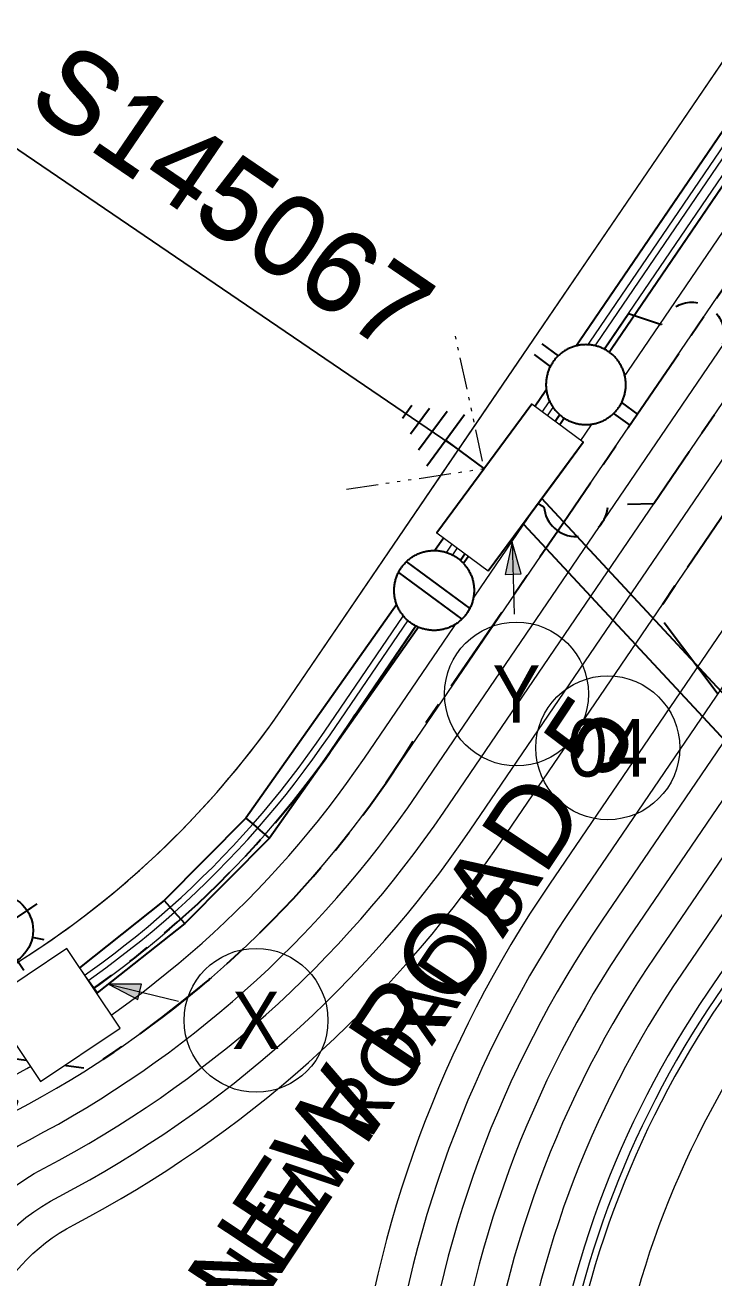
# Model space of a CAD drawing. Header units: metres. Extents: x 264965 to 265706, y 6180501 to 6181430.
# Drawn here: x 265497.88 to 265519.43, y 6181038.23 to 6181077.43 of the extents above; entities that cross this region are included whole.
import ezdxf
from ezdxf.enums import TextEntityAlignment as Align

# ---------------------------------------------------------------- set-up
doc = ezdxf.new("R2010")
doc.units = ezdxf.units.M
doc.linetypes.add('Cable Exist UG', pattern=[7, 4, -1, 1, -1])
doc.linetypes.add('PHANTOM2', pattern=[4.45, 2, -0.5, 0.15, -0.5, 0.15, -0.5, 0.15, -0.5])
doc.layers.get('0').update_dxf_attribs({"color": 6})
for name, color, linetype, lineweight in [('_User Miscellaneous1', 30, 'Continuous', 13), ('_User Miscellaneous10', 241, 'Continuous', 13), ('_User Miscellaneous6', 231, 'Continuous', 13), ('_User Miscellaneous8', 196, 'Continuous', 13), ('_User_HV_Exist', 1, 'Continuous', 25), ('_User_LV_Exist', 5, 'Continuous', 25), ('_User_SL_Exist', 4, 'Continuous', 25), ('Cadastre Developer_SP_NEW', 92, 'Continuous', 15)]:
    doc.layers.add(name, color=color, linetype=linetype, lineweight=lineweight)
doc.layers.add('_User Miscellaneous12', color=252, linetype='Continuous', lineweight=13, plot=False, transparency=0.5)
doc.layers.add('Equip_LV_NEW', color=2, linetype='Continuous')
doc.layers.add('UG_Details_SP_MISC', color=7, linetype='Continuous')
doc.styles.add('COLUMN_LABEL', font='arial.ttf', dxfattribs={"height": 2})
doc.styles.add('POLE_LABEL', font='arial.ttf', dxfattribs={"height": 2})
doc.styles.add('SL_LABEL', font='arial.ttf', dxfattribs={"height": 2})
doc.styles.get("Standard").update_dxf_attribs({"font": 'arial.ttf'})
doc.linetypes.add('Cable 4', pattern='A,4,-0.1,["*",Standard,S=2,R=0,X=0,Y=-1.6],-1.2', length=5.3)

# ---------------------------------------------------------------- blocks, each defined once
blk = doc.blocks.new('LV_UG_LINKS_CLOSED_NEW')
at = {"layer": 'Equip_LV_NEW'}
for tag, flags, p in [('ACTUAL_STATUS', 9, (3.167, -1.667)), ('CONSTRUCTED_VOLTAGE', 9, (3.167, -1.833)), ('NO_PHASES', 9, (3.167, -2)), ('OPERATING_VOLTAGE', 9, (3.167, -2.167)), ('ORIENTATION', 9, (3.167, -2.333)), ('STATE', 9, (3.167, -2.5)), ('SWITCH_TYPE', 9, (3.167, -2.667)), ('OWNED_BY', 9, (3.167, -3.167)), ('USAGE', 9, (3.167, -2.833)), ('NOTES', 9, (3.167, -3)), ('OPERATED_BY', 9, (3.167, -3.333)), ('MAINTAINED_BY', 9, (3.167, -3.5)), ('TYPE', 9, (3.167, -3.833)), ('Z', 1, (3.167, -4)), ('NUMBER_OF_PHASES', 9, (3.167, -3.667))]:
    blk.add_attdef(tag, text='', height=0.167, dxfattribs=dict(at, flags=flags)).set_placement(p, align=Align.MIDDLE_LEFT)
blk.add_wipeout([(4, 1.25), (3.969, 1.25), (3.939, 1.248), (3.908, 1.247), (3.877, 1.244), (3.847, 1.241), (3.817, 1.236), (3.786, 1.232), (3.756, 1.226), (3.726, 1.22), (3.696, 1.213), (3.667, 1.205), (3.637, 1.196), (3.608, 1.187), (3.579, 1.177), (3.55, 1.166), (3.522, 1.155), (3.493, 1.143), (3.466, 1.13), (3.438, 1.117), (3.411, 1.102), (3.384, 1.088), (3.357, 1.072), (3.331, 1.056), (3.306, 1.039), (3.28, 1.022), (3.255, 1.004), (3.231, 0.985), (3.207, 0.966), (3.184, 0.947), (3.161, 0.926), (3.138, 0.905), (3.116, 0.884), (3.095, 0.862), (3.074, 0.839), (3.053, 0.816), (3.034, 0.793), (3.015, 0.769), (2.996, 0.745), (2.978, 0.72), (2.961, 0.694), (2.944, 0.669), (2.928, 0.643), (2.912, 0.616), (2.898, 0.589), (2.883, 0.562), (2.87, 0.534), (2.857, 0.507), (2.845, 0.478), (2.834, 0.45), (2.823, 0.421), (2.813, 0.392), (2.804, 0.363), (2.795, 0.333), (2.787, 0.304), (2.78, 0.274), (2.774, 0.244), (2.768, 0.214), (2.764, 0.183), (2.759, 0.153), (2.756, 0.123), (2.753, 0.092), (2.752, 0.061), (2.75, 0.031), (2.75, 0), (2.75, -0.031), (2.752, -0.061), (2.753, -0.092), (2.756, -0.123), (2.759, -0.153), (2.764, -0.183), (2.768, -0.214), (2.774, -0.244), (2.78, -0.274), (2.787, -0.304), (2.795, -0.333), (2.804, -0.363), (2.813, -0.392), (2.823, -0.421), (2.834, -0.45), (2.845, -0.478), (2.857, -0.507), (2.87, -0.534), (2.883, -0.562), (2.898, -0.589), (2.912, -0.616), (2.928, -0.643), (2.944, -0.669), (2.961, -0.694), (2.978, -0.72), (2.996, -0.745), (3.015, -0.769), (3.034, -0.793), (3.053, -0.816), (3.074, -0.839), (3.095, -0.862), (3.116, -0.884), (3.138, -0.905), (3.161, -0.926), (3.184, -0.947), (3.207, -0.966), (3.231, -0.985), (3.255, -1.004), (3.28, -1.022), (3.306, -1.039), (3.331, -1.056), (3.357, -1.072), (3.384, -1.088), (3.411, -1.102), (3.438, -1.117), (3.466, -1.13), (3.493, -1.143), (3.522, -1.155), (3.55, -1.166), (3.579, -1.177), (3.608, -1.187), (3.637, -1.196), (3.667, -1.205), (3.696, -1.213), (3.726, -1.22), (3.756, -1.226), (3.786, -1.232), (3.817, -1.236), (3.847, -1.241), (3.877, -1.244), (3.908, -1.247), (3.939, -1.248), (3.969, -1.25), (4, -1.25), (4.031, -1.25), (4.061, -1.248), (4.092, -1.247), (4.123, -1.244), (4.153, -1.241), (4.183, -1.236), (4.214, -1.232), (4.244, -1.226), (4.274, -1.22), (4.304, -1.213), (4.333, -1.205), (4.363, -1.196), (4.392, -1.187), (4.421, -1.177), (4.45, -1.166), (4.478, -1.155), (4.507, -1.143), (4.534, -1.13), (4.562, -1.117), (4.589, -1.102), (4.616, -1.088), (4.643, -1.072), (4.669, -1.056), (4.694, -1.039), (4.72, -1.022), (4.745, -1.004), (4.769, -0.985), (4.793, -0.966), (4.816, -0.947), (4.839, -0.926), (4.862, -0.905), (4.884, -0.884), (4.905, -0.862), (4.926, -0.839), (4.947, -0.816), (4.966, -0.793), (4.985, -0.769), (5.004, -0.745), (5.022, -0.72), (5.039, -0.694), (5.056, -0.669), (5.072, -0.643), (5.088, -0.616), (5.102, -0.589), (5.117, -0.562), (5.13, -0.534), (5.143, -0.507), (5.155, -0.478), (5.166, -0.45), (5.177, -0.421), (5.187, -0.392), (5.196, -0.363), (5.205, -0.333), (5.213, -0.304), (5.22, -0.274), (5.226, -0.244), (5.232, -0.214), (5.236, -0.183), (5.241, -0.153), (5.244, -0.123), (5.247, -0.092), (5.248, -0.061), (5.25, -0.031), (5.25, 0), (5.25, 0.031), (5.248, 0.061), (5.247, 0.092), (5.244, 0.123), (5.241, 0.153), (5.236, 0.183), (5.232, 0.214), (5.226, 0.244), (5.22, 0.274), (5.213, 0.304), (5.205, 0.333), (5.196, 0.363), (5.187, 0.392), (5.177, 0.421), (5.166, 0.45), (5.155, 0.478), (5.143, 0.507), (5.13, 0.534), (5.117, 0.562), (5.102, 0.589), (5.088, 0.616), (5.072, 0.643), (5.056, 0.669), (5.039, 0.694), (5.022, 0.72), (5.004, 0.745), (4.985, 0.769), (4.966, 0.793), (4.947, 0.816), (4.926, 0.839), (4.905, 0.862), (4.884, 0.884), (4.862, 0.905), (4.839, 0.926), (4.816, 0.947), (4.793, 0.966), (4.769, 0.985), (4.745, 1.004), (4.72, 1.022), (4.694, 1.039), (4.669, 1.056), (4.643, 1.072), (4.616, 1.088), (4.589, 1.102), (4.562, 1.117), (4.534, 1.13), (4.507, 1.143), (4.478, 1.155), (4.45, 1.166), (4.421, 1.177), (4.392, 1.187), (4.363, 1.196), (4.333, 1.205), (4.304, 1.213), (4.274, 1.22), (4.244, 1.226), (4.214, 1.232), (4.183, 1.236), (4.153, 1.241), (4.123, 1.244), (4.092, 1.247), (4.061, 1.248), (4.031, 1.25)]).dxf.layer = 'Equip_LV_NEW'
for p, q in [((3.792, 1.232), (3.792, -1.232)), ((4.208, 1.232), (4.208, -1.232))]:
    blk.add_line(p, q, dxfattribs=at)
at = {"layer": 'Equip_LV_NEW', "flags": 128}
blk.add_lwpolyline([(4, 1.25), (3.969, 1.25), (3.939, 1.248), (3.908, 1.247), (3.877, 1.244), (3.847, 1.241), (3.817, 1.236), (3.786, 1.232), (3.756, 1.226), (3.726, 1.22), (3.696, 1.213), (3.667, 1.205), (3.637, 1.196), (3.608, 1.187), (3.579, 1.177), (3.55, 1.166), (3.522, 1.155), (3.493, 1.143), (3.466, 1.13), (3.438, 1.117), (3.411, 1.102), (3.384, 1.088), (3.357, 1.072), (3.331, 1.056), (3.306, 1.039), (3.28, 1.022), (3.255, 1.004), (3.231, 0.985), (3.207, 0.966), (3.184, 0.947), (3.161, 0.926), (3.138, 0.905), (3.116, 0.884), (3.095, 0.862), (3.074, 0.839), (3.053, 0.816), (3.034, 0.793), (3.015, 0.769), (2.996, 0.745), (2.978, 0.72), (2.961, 0.694), (2.944, 0.669), (2.928, 0.643), (2.912, 0.616), (2.898, 0.589), (2.883, 0.562), (2.87, 0.534), (2.857, 0.507), (2.845, 0.478), (2.834, 0.45), (2.823, 0.421), (2.813, 0.392), (2.804, 0.363), (2.795, 0.333), (2.787, 0.304), (2.78, 0.274), (2.774, 0.244), (2.768, 0.214), (2.764, 0.183), (2.759, 0.153), (2.756, 0.123), (2.753, 0.092), (2.752, 0.061), (2.75, 0.031), (2.75, 0), (2.75, -0.031), (2.752, -0.061), (2.753, -0.092), (2.756, -0.123), (2.759, -0.153), (2.764, -0.183), (2.768, -0.214), (2.774, -0.244), (2.78, -0.274), (2.787, -0.304), (2.795, -0.333), (2.804, -0.363), (2.813, -0.392), (2.823, -0.421), (2.834, -0.45), (2.845, -0.478), (2.857, -0.507), (2.87, -0.534), (2.883, -0.562), (2.898, -0.589), (2.912, -0.616), (2.928, -0.643), (2.944, -0.669), (2.961, -0.694), (2.978, -0.72), (2.996, -0.745), (3.015, -0.769), (3.034, -0.793), (3.053, -0.816), (3.074, -0.839), (3.095, -0.862), (3.116, -0.884), (3.138, -0.905), (3.161, -0.926), (3.184, -0.947), (3.207, -0.966), (3.231, -0.985), (3.255, -1.004), (3.28, -1.022), (3.306, -1.039), (3.331, -1.056), (3.357, -1.072), (3.384, -1.088), (3.411, -1.102), (3.438, -1.117), (3.466, -1.13), (3.493, -1.143), (3.522, -1.155), (3.55, -1.166), (3.579, -1.177), (3.608, -1.187), (3.637, -1.196), (3.667, -1.205), (3.696, -1.213), (3.726, -1.22), (3.756, -1.226), (3.786, -1.232), (3.817, -1.236), (3.847, -1.241), (3.877, -1.244), (3.908, -1.247), (3.939, -1.248), (3.969, -1.25), (4, -1.25), (4.031, -1.25), (4.061, -1.248), (4.092, -1.247), (4.123, -1.244), (4.153, -1.241), (4.183, -1.236), (4.214, -1.232), (4.244, -1.226), (4.274, -1.22), (4.304, -1.213), (4.333, -1.205), (4.363, -1.196), (4.392, -1.187), (4.421, -1.177), (4.45, -1.166), (4.478, -1.155), (4.507, -1.143), (4.534, -1.13), (4.562, -1.117), (4.589, -1.102), (4.616, -1.088), (4.643, -1.072), (4.669, -1.056), (4.694, -1.039), (4.72, -1.022), (4.745, -1.004), (4.769, -0.985), (4.793, -0.966), (4.816, -0.947), (4.839, -0.926), (4.862, -0.905), (4.884, -0.884), (4.905, -0.862), (4.926, -0.839), (4.947, -0.816), (4.966, -0.793), (4.985, -0.769), (5.004, -0.745), (5.022, -0.72), (5.039, -0.694), (5.056, -0.669), (5.072, -0.643), (5.088, -0.616), (5.102, -0.589), (5.117, -0.562), (5.13, -0.534), (5.143, -0.507), (5.155, -0.478), (5.166, -0.45), (5.177, -0.421), (5.187, -0.392), (5.196, -0.363), (5.205, -0.333), (5.213, -0.304), (5.22, -0.274), (5.226, -0.244), (5.232, -0.214), (5.236, -0.183), (5.241, -0.153), (5.244, -0.123), (5.247, -0.092), (5.248, -0.061), (5.25, -0.031), (5.25, 0), (5.25, 0.031), (5.248, 0.061), (5.247, 0.092), (5.244, 0.123), (5.241, 0.153), (5.236, 0.183), (5.232, 0.214), (5.226, 0.244), (5.22, 0.274), (5.213, 0.304), (5.205, 0.333), (5.196, 0.363), (5.187, 0.392), (5.177, 0.421), (5.166, 0.45), (5.155, 0.478), (5.143, 0.507), (5.13, 0.534), (5.117, 0.562), (5.102, 0.589), (5.088, 0.616), (5.072, 0.643), (5.056, 0.669), (5.039, 0.694), (5.022, 0.72), (5.004, 0.745), (4.985, 0.769), (4.966, 0.793), (4.947, 0.816), (4.926, 0.839), (4.905, 0.862), (4.884, 0.884), (4.862, 0.905), (4.839, 0.926), (4.816, 0.947), (4.793, 0.966), (4.769, 0.985), (4.745, 1.004), (4.72, 1.022), (4.694, 1.039), (4.669, 1.056), (4.643, 1.072), (4.616, 1.088), (4.589, 1.102), (4.562, 1.117), (4.534, 1.13), (4.507, 1.143), (4.478, 1.155), (4.45, 1.166), (4.421, 1.177), (4.392, 1.187), (4.363, 1.196), (4.333, 1.205), (4.304, 1.213), (4.274, 1.22), (4.244, 1.226), (4.214, 1.232), (4.183, 1.236), (4.153, 1.241), (4.123, 1.244), (4.092, 1.247), (4.061, 1.248), (4.031, 1.25)], close=True, dxfattribs=at)
blk = doc.blocks.new('LV_UG_LINKS_OPEN_NEW')
at = {"layer": 'Equip_LV_NEW'}
for tag, flags, p in [('ACTUAL_STATUS', 9, (3.167, -1.667)), ('CONSTRUCTED_VOLTAGE', 9, (3.167, -1.833)), ('NO_PHASES', 9, (3.167, -2)), ('OPERATING_VOLTAGE', 9, (3.167, -2.167)), ('ORIENTATION', 9, (3.167, -2.333)), ('STATE', 9, (3.167, -2.5)), ('SWITCH_TYPE', 9, (3.167, -2.667)), ('OWNED_BY', 9, (3.167, -3.167)), ('USAGE', 9, (3.167, -2.833)), ('NOTES', 9, (3.167, -3)), ('OPERATED_BY', 9, (3.167, -3.333)), ('MAINTAINED_BY', 9, (3.167, -3.5)), ('TYPE', 9, (3.167, -3.833)), ('Z', 1, (3.167, -4)), ('NUMBER_OF_PHASES', 9, (3.167, -3.667))]:
    blk.add_attdef(tag, text='', height=0.167, dxfattribs=dict(at, flags=flags)).set_placement(p, align=Align.MIDDLE_LEFT)
blk.add_wipeout([(4, 1.25), (3.969, 1.25), (3.939, 1.248), (3.908, 1.247), (3.877, 1.244), (3.847, 1.241), (3.817, 1.236), (3.786, 1.232), (3.756, 1.226), (3.726, 1.22), (3.696, 1.213), (3.667, 1.205), (3.637, 1.196), (3.608, 1.187), (3.579, 1.177), (3.55, 1.166), (3.522, 1.155), (3.493, 1.143), (3.466, 1.13), (3.438, 1.117), (3.411, 1.102), (3.384, 1.088), (3.357, 1.072), (3.331, 1.056), (3.306, 1.039), (3.28, 1.022), (3.255, 1.004), (3.231, 0.985), (3.207, 0.966), (3.184, 0.947), (3.161, 0.926), (3.138, 0.905), (3.116, 0.884), (3.095, 0.862), (3.074, 0.839), (3.053, 0.816), (3.034, 0.793), (3.015, 0.769), (2.996, 0.745), (2.978, 0.72), (2.961, 0.694), (2.944, 0.669), (2.928, 0.643), (2.912, 0.616), (2.898, 0.589), (2.883, 0.562), (2.87, 0.534), (2.857, 0.507), (2.845, 0.478), (2.834, 0.45), (2.823, 0.421), (2.813, 0.392), (2.804, 0.363), (2.795, 0.333), (2.787, 0.304), (2.78, 0.274), (2.774, 0.244), (2.768, 0.214), (2.764, 0.183), (2.759, 0.153), (2.756, 0.123), (2.753, 0.092), (2.752, 0.061), (2.75, 0.031), (2.75, 0), (2.75, -0.031), (2.752, -0.061), (2.753, -0.092), (2.756, -0.123), (2.759, -0.153), (2.764, -0.183), (2.768, -0.214), (2.774, -0.244), (2.78, -0.274), (2.787, -0.304), (2.795, -0.333), (2.804, -0.363), (2.813, -0.392), (2.823, -0.421), (2.834, -0.45), (2.845, -0.478), (2.857, -0.507), (2.87, -0.534), (2.883, -0.562), (2.898, -0.589), (2.912, -0.616), (2.928, -0.643), (2.944, -0.669), (2.961, -0.694), (2.978, -0.72), (2.996, -0.745), (3.015, -0.769), (3.034, -0.793), (3.053, -0.816), (3.074, -0.839), (3.095, -0.862), (3.116, -0.884), (3.138, -0.905), (3.161, -0.926), (3.184, -0.947), (3.207, -0.966), (3.231, -0.985), (3.255, -1.004), (3.28, -1.022), (3.306, -1.039), (3.331, -1.056), (3.357, -1.072), (3.384, -1.088), (3.411, -1.102), (3.438, -1.117), (3.466, -1.13), (3.493, -1.143), (3.522, -1.155), (3.55, -1.166), (3.579, -1.177), (3.608, -1.187), (3.637, -1.196), (3.667, -1.205), (3.696, -1.213), (3.726, -1.22), (3.756, -1.226), (3.786, -1.232), (3.817, -1.236), (3.847, -1.241), (3.877, -1.244), (3.908, -1.247), (3.939, -1.248), (3.969, -1.25), (4, -1.25), (4.031, -1.25), (4.061, -1.248), (4.092, -1.247), (4.123, -1.244), (4.153, -1.241), (4.183, -1.236), (4.214, -1.232), (4.244, -1.226), (4.274, -1.22), (4.304, -1.213), (4.333, -1.205), (4.363, -1.196), (4.392, -1.187), (4.421, -1.177), (4.45, -1.166), (4.478, -1.155), (4.507, -1.143), (4.534, -1.13), (4.562, -1.117), (4.589, -1.102), (4.616, -1.088), (4.643, -1.072), (4.669, -1.056), (4.694, -1.039), (4.72, -1.022), (4.745, -1.004), (4.769, -0.985), (4.793, -0.966), (4.816, -0.947), (4.839, -0.926), (4.862, -0.905), (4.884, -0.884), (4.905, -0.862), (4.926, -0.839), (4.947, -0.816), (4.966, -0.793), (4.985, -0.769), (5.004, -0.745), (5.022, -0.72), (5.039, -0.694), (5.056, -0.669), (5.072, -0.643), (5.088, -0.616), (5.102, -0.589), (5.117, -0.562), (5.13, -0.534), (5.143, -0.507), (5.155, -0.478), (5.166, -0.45), (5.177, -0.421), (5.187, -0.392), (5.196, -0.363), (5.205, -0.333), (5.213, -0.304), (5.22, -0.274), (5.226, -0.244), (5.232, -0.214), (5.236, -0.183), (5.241, -0.153), (5.244, -0.123), (5.247, -0.092), (5.248, -0.061), (5.25, -0.031), (5.25, 0), (5.25, 0.031), (5.248, 0.061), (5.247, 0.092), (5.244, 0.123), (5.241, 0.153), (5.236, 0.183), (5.232, 0.214), (5.226, 0.244), (5.22, 0.274), (5.213, 0.304), (5.205, 0.333), (5.196, 0.363), (5.187, 0.392), (5.177, 0.421), (5.166, 0.45), (5.155, 0.478), (5.143, 0.507), (5.13, 0.534), (5.117, 0.562), (5.102, 0.589), (5.088, 0.616), (5.072, 0.643), (5.056, 0.669), (5.039, 0.694), (5.022, 0.72), (5.004, 0.745), (4.985, 0.769), (4.966, 0.793), (4.947, 0.816), (4.926, 0.839), (4.905, 0.862), (4.884, 0.884), (4.862, 0.905), (4.839, 0.926), (4.816, 0.947), (4.793, 0.966), (4.769, 0.985), (4.745, 1.004), (4.72, 1.022), (4.694, 1.039), (4.669, 1.056), (4.643, 1.072), (4.616, 1.088), (4.589, 1.102), (4.562, 1.117), (4.534, 1.13), (4.507, 1.143), (4.478, 1.155), (4.45, 1.166), (4.421, 1.177), (4.392, 1.187), (4.363, 1.196), (4.333, 1.205), (4.304, 1.213), (4.274, 1.22), (4.244, 1.226), (4.214, 1.232), (4.183, 1.236), (4.153, 1.241), (4.123, 1.244), (4.092, 1.247), (4.061, 1.248), (4.031, 1.25)]).dxf.layer = 'Equip_LV_NEW'
for p, q in [((3.792, 1.863), (3.792, 1.232)), ((4.208, 1.863), (4.208, 1.232)), ((3.792, -1.232), (3.792, -1.863)), ((4.208, -1.232), (4.208, -1.863))]:
    blk.add_line(p, q, dxfattribs=at)
at = {"layer": 'Equip_LV_NEW', "flags": 128}
blk.add_lwpolyline([(4, 1.25), (3.969, 1.25), (3.939, 1.248), (3.908, 1.247), (3.877, 1.244), (3.847, 1.241), (3.817, 1.236), (3.786, 1.232), (3.756, 1.226), (3.726, 1.22), (3.696, 1.213), (3.667, 1.205), (3.637, 1.196), (3.608, 1.187), (3.579, 1.177), (3.55, 1.166), (3.522, 1.155), (3.493, 1.143), (3.466, 1.13), (3.438, 1.117), (3.411, 1.102), (3.384, 1.088), (3.357, 1.072), (3.331, 1.056), (3.306, 1.039), (3.28, 1.022), (3.255, 1.004), (3.231, 0.985), (3.207, 0.966), (3.184, 0.947), (3.161, 0.926), (3.138, 0.905), (3.116, 0.884), (3.095, 0.862), (3.074, 0.839), (3.053, 0.816), (3.034, 0.793), (3.015, 0.769), (2.996, 0.745), (2.978, 0.72), (2.961, 0.694), (2.944, 0.669), (2.928, 0.643), (2.912, 0.616), (2.898, 0.589), (2.883, 0.562), (2.87, 0.534), (2.857, 0.507), (2.845, 0.478), (2.834, 0.45), (2.823, 0.421), (2.813, 0.392), (2.804, 0.363), (2.795, 0.333), (2.787, 0.304), (2.78, 0.274), (2.774, 0.244), (2.768, 0.214), (2.764, 0.183), (2.759, 0.153), (2.756, 0.123), (2.753, 0.092), (2.752, 0.061), (2.75, 0.031), (2.75, 0), (2.75, -0.031), (2.752, -0.061), (2.753, -0.092), (2.756, -0.123), (2.759, -0.153), (2.764, -0.183), (2.768, -0.214), (2.774, -0.244), (2.78, -0.274), (2.787, -0.304), (2.795, -0.333), (2.804, -0.363), (2.813, -0.392), (2.823, -0.421), (2.834, -0.45), (2.845, -0.478), (2.857, -0.507), (2.87, -0.534), (2.883, -0.562), (2.898, -0.589), (2.912, -0.616), (2.928, -0.643), (2.944, -0.669), (2.961, -0.694), (2.978, -0.72), (2.996, -0.745), (3.015, -0.769), (3.034, -0.793), (3.053, -0.816), (3.074, -0.839), (3.095, -0.862), (3.116, -0.884), (3.138, -0.905), (3.161, -0.926), (3.184, -0.947), (3.207, -0.966), (3.231, -0.985), (3.255, -1.004), (3.28, -1.022), (3.306, -1.039), (3.331, -1.056), (3.357, -1.072), (3.384, -1.088), (3.411, -1.102), (3.438, -1.117), (3.466, -1.13), (3.493, -1.143), (3.522, -1.155), (3.55, -1.166), (3.579, -1.177), (3.608, -1.187), (3.637, -1.196), (3.667, -1.205), (3.696, -1.213), (3.726, -1.22), (3.756, -1.226), (3.786, -1.232), (3.817, -1.236), (3.847, -1.241), (3.877, -1.244), (3.908, -1.247), (3.939, -1.248), (3.969, -1.25), (4, -1.25), (4.031, -1.25), (4.061, -1.248), (4.092, -1.247), (4.123, -1.244), (4.153, -1.241), (4.183, -1.236), (4.214, -1.232), (4.244, -1.226), (4.274, -1.22), (4.304, -1.213), (4.333, -1.205), (4.363, -1.196), (4.392, -1.187), (4.421, -1.177), (4.45, -1.166), (4.478, -1.155), (4.507, -1.143), (4.534, -1.13), (4.562, -1.117), (4.589, -1.102), (4.616, -1.088), (4.643, -1.072), (4.669, -1.056), (4.694, -1.039), (4.72, -1.022), (4.745, -1.004), (4.769, -0.985), (4.793, -0.966), (4.816, -0.947), (4.839, -0.926), (4.862, -0.905), (4.884, -0.884), (4.905, -0.862), (4.926, -0.839), (4.947, -0.816), (4.966, -0.793), (4.985, -0.769), (5.004, -0.745), (5.022, -0.72), (5.039, -0.694), (5.056, -0.669), (5.072, -0.643), (5.088, -0.616), (5.102, -0.589), (5.117, -0.562), (5.13, -0.534), (5.143, -0.507), (5.155, -0.478), (5.166, -0.45), (5.177, -0.421), (5.187, -0.392), (5.196, -0.363), (5.205, -0.333), (5.213, -0.304), (5.22, -0.274), (5.226, -0.244), (5.232, -0.214), (5.236, -0.183), (5.241, -0.153), (5.244, -0.123), (5.247, -0.092), (5.248, -0.061), (5.25, -0.031), (5.25, 0), (5.25, 0.031), (5.248, 0.061), (5.247, 0.092), (5.244, 0.123), (5.241, 0.153), (5.236, 0.183), (5.232, 0.214), (5.226, 0.244), (5.22, 0.274), (5.213, 0.304), (5.205, 0.333), (5.196, 0.363), (5.187, 0.392), (5.177, 0.421), (5.166, 0.45), (5.155, 0.478), (5.143, 0.507), (5.13, 0.534), (5.117, 0.562), (5.102, 0.589), (5.088, 0.616), (5.072, 0.643), (5.056, 0.669), (5.039, 0.694), (5.022, 0.72), (5.004, 0.745), (4.985, 0.769), (4.966, 0.793), (4.947, 0.816), (4.926, 0.839), (4.905, 0.862), (4.884, 0.884), (4.862, 0.905), (4.839, 0.926), (4.816, 0.947), (4.793, 0.966), (4.769, 0.985), (4.745, 1.004), (4.72, 1.022), (4.694, 1.039), (4.669, 1.056), (4.643, 1.072), (4.616, 1.088), (4.589, 1.102), (4.562, 1.117), (4.534, 1.13), (4.507, 1.143), (4.478, 1.155), (4.45, 1.166), (4.421, 1.177), (4.392, 1.187), (4.363, 1.196), (4.333, 1.205), (4.304, 1.213), (4.274, 1.22), (4.244, 1.226), (4.214, 1.232), (4.183, 1.236), (4.153, 1.241), (4.123, 1.244), (4.092, 1.247), (4.061, 1.248), (4.031, 1.25)], close=True, dxfattribs=at)
blk = doc.blocks.new('*U638')
at = {"layer": '_User_LV_Exist'}
for p, q in [((2.5, 1), (2.5, -1)), ((3, 0.75), (3, -0.75)), ((3.5, 0.5), (3.5, -0.5)), ((4, 0.25), (4, -0.25))]:
    blk.add_line(p, q, dxfattribs=at)
at = {"layer": 'Equip_LV_NEW', "ltscale": 10, "xscale": -1, "rotation": 270}
blk.add_blockref('LV_UG_LINKS_CLOSED_NEW', (0, 0), dxfattribs=at)
at = {"layer": 'Equip_LV_NEW', "ltscale": 10, "rotation": 270}
blk.add_blockref('LV_UG_LINKS_OPEN_NEW', (0, 0), dxfattribs=at)
at = {"width": 0.9}
blk.add_attdef('ASSET_NUM', text='', height=2, dxfattribs=at).set_placement((4.001, 1.925), align=Align.MIDDLE_LEFT)
for tag, p, flags in [('SUBURB', (-1.999, -0.075), 1), ('STREETNAME', (-1.799, -0.075), 9), ('PARENT', (-1.599, -0.075), 9), ('NOTES', (-1.399, -0.075), 9), ('LOCATION', (-1.199, -0.075), 9), ('LEGEND', (-0.999, -0.075), 9), ('USAGE', (-0.799, -0.075), 9), ('SUPPORT_TYPE', (-0.599, -0.075), 9), ('STATE', (-0.399, -0.075), 9), ('OWNED_BY', (-0.199, -0.075), 9)]:
    blk.add_attdef(tag, p, '', height=0.2, rotation=270, dxfattribs=dict(flags=flags))
blk.add_wipeout([(1, 2.5), (1, -2.5), (-1, -2.5), (-1, 2.5)])
blk.add_lwpolyline([(-1, 2.5), (-1, -1.25), (-1, 1.25), (-1, -2.5), (1, -2.5), (1, 2.5)], close=True)
at = {"layer": '_User_LV_Exist'}
blk.add_line((1, 0), (2.5, 0), dxfattribs=at)
blk = doc.blocks.new('*U494')
at = {"style": 'SL_LABEL'}
for tag, height, rotation, flags, p in [('ASSET_NUM', 1, 130.9245, 8, (-4.87, 5.235)), ('STREET_CODE', 0.001, 270, 9, (0.001, 0))]:
    blk.add_attdef(tag, text='', height=height, rotation=rotation, dxfattribs=dict(at, flags=flags)).set_placement(p, align=Align.MIDDLE_LEFT)
for tag, height, rotation, flags, p in [('LNUMBER', 1, 130.9245, 8, (-3.359, 6.545)), ('LRATECODE', 0.2, 270, 9, (-1.4, 1.8)), ('LREMOVE', 0.2, 270, 9, (-1.4, 1.6)), ('LREPLACE', 0.2, 270, 9, (-1.4, 1.4)), ('LTYPE', 0.2, 270, 9, (-1.4, 1.2)), ('LTYPEVOCAB', 0.2, 270, 9, (-1.4, 1)), ('LEGEND', 0.2, 270, 9, (-1.4, 0.8)), ('SUBURB', 0.2, 270, 9, (-1.4, 0.6)), ('STREETNAME', 0.2, 270, 9, (-1.4, 0.4)), ('LOCATION', 0.2, 270, 9, (-1.4, 0.2)), ('LNEW', 0.2, 270, 9, (-6.4, 0)), ('LMASTVOCAB', 0.2, 270, 9, (-6.2, 0)), ('LMAST', 0.2, 270, 9, (-6, 0)), ('LLAMPVOCAB', 0.2, 270, 9, (-5.8, 0)), ('LLAMP', 0.2, 270, 9, (-5.6, 0)), ('LEXIST', 0.2, 270, 9, (-5.4, 0)), ('LCHARGE3PERCENT', 0.2, 270, 9, (-5.2, 0)), ('LCHARGE3', 0.2, 270, 9, (-5, 0)), ('LCHARGE2PERCENT', 0.2, 270, 9, (-4.8, 0)), ('LCHARGE2', 0.2, 270, 9, (-4.6, 0)), ('LCHARGE1PERCENT', 0.2, 270, 9, (-4.4, 0)), ('LCHARGE1', 0.2, 270, 9, (-4.2, 0)), ('LCATEGORY', 0.2, 270, 9, (-4, 0)), ('LBRACKETVOCAB', 0.2, 270, 9, (-3.8, 0)), ('LBRACKET', 0.2, 270, 9, (-3.6, 0)), ('LKINGHEIGHT', 0.2, 270, 9, (-3.4, 0)), ('CREPLACE', 0.2, 270, 9, (-3.2, 0)), ('CREMOVE', 0.2, 270, 9, (-3, 0)), ('CNUMBER', 0.2, 270, 9, (-2.8, 0)), ('CNEW', 0.2, 270, 9, (-2.6, 0)), ('CEXIST', 0.2, 270, 9, (-2.4, 0)), ('USAGE', 0.2, 270, 9, (-2.2, 0)), ('STATE', 0.2, 270, 9, (-2, 0)), ('OWNED_BY', 0.2, 270, 9, (-1.8, 0)), ('ORIENTATION', 0.2, 270, 9, (-1.6, 0)), ('OPERATING_VOLTAGE', 0.2, 270, 9, (-1.4, 0)), ('NOTES', 0.2, 270, 9, (-1.4, 0)), ('NO_PHASES', 0.2, 270, 9, (-1.2, 0)), ('LANTERN_TYPE', 0.2, 270, 9, (-1, 0)), ('LANTERN_PURPOSE', 0.2, 270, 9, (-0.8, 0)), ('CONTROL_TYPE', 0.2, 270, 9, (-0.6, 0)), ('CONSTRUCTED_VOLTAGE', 0.2, 270, 9, (-0.4, 0)), ('MAINTAINED_BY', 0.2, 270, 9, (-1.4, -0.663))]:
    blk.add_attdef(tag, text='', height=height, rotation=rotation, dxfattribs=dict(flags=flags)).set_placement(p, align=Align.MIDDLE_LEFT)
for tag, p, height, flags in [('Z', (0, 0), 0.001, 1), ('OPERATED_BY', (-1.4, -0.407), 0.2, 9)]:
    blk.add_attdef(tag, p, '', height=height, rotation=270, dxfattribs=dict(flags=flags))
blk.add_wipeout([(-3.255, 4.898), (-2.043, 5.119), (-0.875, 4.728), (-0.653, 3.516), (-1.044, 2.348), (-2.256, 2.127), (-3.425, 2.517), (-3.646, 3.729)])
for p, q in [((-2.043, 5.119), (-2.07, 4.745)), ((-2.887, 4.473), (-3.132, 4.756)), ((-1.167, 2.489), (-3.132, 4.756)), ((-3.283, 2.64), (-1.016, 4.605)), ((-1.3, 4.36), (-1.016, 4.605)), ((-3.646, 3.729), (-3.272, 3.703)), ((-0.653, 3.516), (-1.028, 3.543)), ((-3.283, 2.64), (-3, 2.886)), ((0.471, 0.601), (-1.413, 2.773)), ((-2.256, 2.127), (-2.23, 2.501))]:
    blk.add_line(p, q)
blk.add_circle((-2.15, 3.623), 1.125)
at = {"flags": 9}
for tag, p in [('LANTNUMBER', (-1.4, 2.6)), ('LOUTREACH', (-1.4, 2.2)), ('LOUTREACHVOCAB', (-1.4, 2))]:
    blk.add_attdef(tag, text='', height=0.2, rotation=270, dxfattribs=at).set_placement(p, align=Align.MIDDLE_LEFT)
blk = doc.blocks.new('*U849')
h = blk.add_hatch(color=256)
h.dxf.hatch_style = 1
h.paths.add_polyline_path([(2.385, 2.905), (2.749, 2.563), (3.251, 3.463)])
blk.add_line((3.251, 3.463), (1.711, 1.822))
at = {"flags": 128}
blk.add_lwpolyline([(2.385, 2.905), (2.749, 2.563), (3.251, 3.463), (2.385, 2.905)], dxfattribs=at)
blk.add_circle((0, 0), 2.25)
at = {"width": 0.9}
blk.add_attdef('CODE', text='', height=1.8, dxfattribs=at).set_placement((0, 0), align=Align.MIDDLE_CENTER)
at = {"flags": 1}
blk.add_attdef('Z', (0, 0), '', height=0.2, dxfattribs=at)
blk = doc.blocks.new('*U850')
h = blk.add_hatch(color=256)
h.dxf.hatch_style = 1
h.paths.add_polyline_path([(3.435, -1.525), (3.202, -1.968), (4.203, -2.212)])
blk.add_line((4.203, -2.212), (2.212, -1.164))
at = {"flags": 128}
blk.add_lwpolyline([(3.435, -1.525), (3.202, -1.968), (4.203, -2.212), (3.435, -1.525)], dxfattribs=at)
blk.add_circle((0, 0), 2.25)
at = {"width": 0.9}
blk.add_attdef('CODE', text='', height=1.8, dxfattribs=at).set_placement((0, 0), align=Align.MIDDLE_CENTER)
at = {"flags": 1}
blk.add_attdef('Z', (0, 0), '', height=0.2, dxfattribs=at)
blk = doc.blocks.new('*U852')
blk.add_circle((0, 0), 2.25)
at = {"width": 0.9}
blk.add_attdef('CODE', text='', height=1.8, dxfattribs=at).set_placement((0, 0), align=Align.MIDDLE_CENTER)
at = {"flags": 1}
blk.add_attdef('Z', (0, 0), '', height=0.2, dxfattribs=at)
blk = doc.blocks.new('*U504')
blk.add_hatch(color=256).paths.add_polyline_path([(-1.644, -2.132), (0.28, -2.678), (1.644, 2.132), (-0.28, 2.678)])
for p, q in [((-0.682, -2.405), (0.682, 2.405)), ((-0.962, 0.273), (0.962, -0.273))]:
    blk.add_line(p, q)
at = {"ltscale": 10}
blk.add_line((0.682, 2.405), (-0.682, -2.405), dxfattribs=at)
blk.add_lwpolyline([(0.28, -2.678), (0.621, -1.475), (1.303, 0.93), (1.644, 2.132), (-0.28, 2.678), (-1.644, -2.132)], close=True)
at = {"width": 0.9, "flags": 8}
blk.add_attdef('ASSET_NUM', text='', height=2, rotation=90, dxfattribs=at).set_placement((-19.553, 40.517), align=Align.MIDDLE_LEFT)
for tag, p, flags in [('OWNED_BY', (-17.553, 36.317), 9), ('STATE', (-17.553, 36.117), 9), ('SUPPORT_TYPE', (-17.553, 35.917), 9), ('USAGE', (-17.553, 35.717), 9), ('LEGEND', (-17.553, 35.517), 9), ('LOCATION', (-17.553, 35.317), 9), ('NOTES', (-17.553, 35.117), 9), ('STREETNAME', (-17.553, 34.717), 9), ('PARENT', (-17.553, 34.917), 9), ('SUBURB', (-17.553, 34.517), 1)]:
    blk.add_attdef(tag, p, '', height=0.2, dxfattribs=dict(flags=flags))
blk = doc.blocks.new('*U814')
at = {"width": 0.9, "flags": 8}
blk.add_attdef('ASSET_NUM', text='', height=2, dxfattribs=at).set_placement((4, 2), align=Align.MIDDLE_LEFT)
at = {"ltscale": 10}
blk.add_wipeout([(-1.992, -0.728), (-0.728, 1.992), (1.992, 0.728), (0.728, -1.992)], dxfattribs=at)
blk.add_lwpolyline([(-0.728, 1.992), (-1.992, -0.728), (0.728, -1.992), (1.992, 0.728)], close=True)
at = {"flags": 1}
blk.add_attdef('Z', (-2.351, -1.813), '', height=0.2, rotation=270, dxfattribs=at)
at = {"flags": 9}
for tag, p in [('NOTES', (-2, -1.813)), ('SUBURB', (-1.8, -1.813)), ('STREETNAME', (-1.6, -1.813)), ('LOCATION', (-1.4, -1.813)), ('LEGEND', (-1.2, -1.813)), ('USAGE', (-1, -1.813)), ('STATE', (-0.8, -1.813)), ('OWNED_BY', (-0.6, -1.813)), ('COLUMN_TYPE', (-0.4, -1.813)), ('STREET_CODE', (-0.2, -1.813)), ('STRUCTURE_PLANT_NUMBER', (0.031, -1.813))]:
    blk.add_attdef(tag, text='', height=0.2, rotation=270, dxfattribs=at).set_placement(p, align=Align.MIDDLE_LEFT)
blk = doc.blocks.new('COLUMN_EXT')
blk.add_hatch(color=256).paths.add_polyline_path([(1.5, -1.5), (1.5, 1.5), (-1.5, 1.5), (-1.5, -1.5)])
blk.add_lwpolyline([(1.5, 1.5), (-1.5, 1.5), (-1.5, -1.5), (1.5, -1.5)], close=True)
at = {"flags": 9}
for tag, p in [('NOTES', (-1.813, 2)), ('STREETNAME', (-1.813, 1.6)), ('SUBURB', (-1.813, 1.8)), ('LOCATION', (-1.813, 1.4)), ('LEGEND', (-1.813, 1.2)), ('USAGE', (-1.813, 1)), ('STATE', (-1.813, 0.8)), ('COLUMN_TYPE', (-1.813, 0.4)), ('OWNED_BY', (-1.813, 0.6))]:
    blk.add_attdef(tag, text='', height=0.2, rotation=180, dxfattribs=at).set_placement(p, align=Align.MIDDLE_LEFT)
at = {"flags": 1}
blk.add_attdef('Z', (-1.813, 2.351), '', height=0.2, rotation=180, dxfattribs=at)
at = {"flags": 9}
for tag, style, p in [('STRUCTURE_PLANT_NUMBER', 'POLE_LABEL', (-1.813, -0.031)), ('STREET_CODE', 'COLUMN_LABEL', (-1.813, 0.2))]:
    blk.add_attdef(tag, text='', height=0.2, rotation=180, dxfattribs=dict(at, style=style)).set_placement(p, align=Align.MIDDLE_LEFT)
at = {"style": 'COLUMN_LABEL', "width": 0.9, "flags": 8}
blk.add_attdef('ASSET_NUM', text='', height=2, rotation=270, dxfattribs=at).set_placement((2, -4), align=Align.MIDDLE_LEFT)

msp = doc.modelspace()

# ---------------------------------------------------------------- linework, layer by layer
at = {"layer": '_User Miscellaneous1', "ltscale": 0.5}
for p, q in [((265548.284, 6181116.085), (265512.451, 6181063.466)), ((265549.327, 6181115.912), (265513.24, 6181062.919)), ((265512.451, 6181063.466), (265504.786, 6181052.611)), ((265512.451, 6181063.466), (265512.846, 6181063.193)), ((265512.494, 6181062.866), (265512.846, 6181063.193)), ((265513.197, 6181063.52), (265512.846, 6181063.193)), ((265513.24, 6181062.919), (265512.846, 6181063.193)), ((265513.197, 6181063.52), (265523.392, 6181052.552)), ((265513.24, 6181062.919), (265505.524, 6181051.992)), ((265512.494, 6181062.866), (265522.689, 6181051.898)), ((265504.786, 6181052.611), (265502.23, 6181050.036)), ((265504.786, 6181052.611), (265505.155, 6181052.301)), ((265505.524, 6181051.992), (265505.155, 6181052.301)), ((265505.524, 6181051.992), (265502.872, 6181049.319)), ((265502.23, 6181050.036), (265499.578, 6181047.93)), ((265502.23, 6181050.036), (265502.551, 6181049.677)), ((265502.872, 6181049.319), (265502.551, 6181049.677)), ((265502.872, 6181049.319), (265500.135, 6181047.147)), ((265499.578, 6181047.93), (265497.069, 6181046.342)), ((265499.578, 6181047.93), (265499.857, 6181047.539)), ((265500.135, 6181047.147), (265499.857, 6181047.539)), ((265500.135, 6181047.147), (265497.572, 6181045.525))]:
    msp.add_line(p, q, dxfattribs=at)
at = {"layer": '_User_LV_Exist', "linetype": 'Cable Exist UG', "ltscale": 0.7, "transparency": 33554687, "flags": 128}
for points in [[(265490.269, 6181033.254, -0.309032), (265496.622, 6181045.211), (265499.873, 6181044.783, 0.114917), (265510.184, 6181055.276), (265514.545, 6181061.602), (265551.306, 6181115.584), (265548.595, 6181125.388), (265550.295, 6181136.722)], [(265513.049, 6181062.958, 0), (265514.11, 6181062.359, 0.965569), (265516.108, 6181062.429, 0), (265517.549, 6181062.459, 0), (265522.373, 6181069.544, 0), (265521.836, 6181070.815, 1), (265521.056, 6181072.657, 0), (265520.519, 6181073.927, 0), (265535.325, 6181095.669)], [(265513.049, 6181062.958), (265516.754, 6181068.399), (265517.79, 6181068.064, -1), (265519.693, 6181067.448), (265519.768, 6181067.424, -1), (265521.671, 6181066.808), (265522.703, 6181066.475), (265517.639, 6181059.045), (265522.716, 6181052.282)], [(265495.29, 6180998.875), (265497.389, 6181004.468), (265502.128, 6181002.753), (265511.319, 6181028.14), (265505.884, 6181025.289, -0.948748), (265497.551, 6181043.44), (265497.656, 6181043.764, -1), (265498.27, 6181045.667), (265498.461, 6181046.259, 0.112927), (265508.258, 6181055.924), (265513.049, 6181062.958)]]:
    msp.add_lwpolyline(points, format="xyb", dxfattribs=at)
at = {"layer": 'Cadastre Developer_SP_NEW', "transparency": 33554687}
msp.add_lwpolyline([(265481.464, 6181109.965), (265469.643, 6181092.608), (265511.438, 6181064.146), (265523.258, 6181081.504)], close=True, dxfattribs=at)
msp.add_lwpolyline([(265524.369, 6181051.156), (265520.892, 6181046.049, 0.123106), (265516.114, 6181033.077, -0.152566), (265512.781, 6181025.421), (265552.886, 6181010.314), (265555.625, 6181017.614), (265560.354, 6181026.65)], format="xyb", close=True, dxfattribs=at)
at = {"layer": 'UG_Details_SP_MISC', "ltscale": 0.5}
for p, q in [((265548.284, 6181116.085), (265512.451, 6181063.466)), ((265549.327, 6181115.912), (265513.24, 6181062.919)), ((265512.451, 6181063.466), (265504.786, 6181052.611)), ((265512.451, 6181063.466), (265512.846, 6181063.193)), ((265512.494, 6181062.866), (265512.846, 6181063.193)), ((265513.197, 6181063.52), (265512.846, 6181063.193)), ((265513.24, 6181062.919), (265512.846, 6181063.193)), ((265513.197, 6181063.52), (265523.392, 6181052.552)), ((265513.24, 6181062.919), (265505.524, 6181051.992)), ((265512.494, 6181062.866), (265522.689, 6181051.898)), ((265504.786, 6181052.611), (265502.23, 6181050.036)), ((265504.786, 6181052.611), (265505.155, 6181052.301)), ((265505.524, 6181051.992), (265505.155, 6181052.301)), ((265505.524, 6181051.992), (265502.872, 6181049.319)), ((265502.23, 6181050.036), (265499.578, 6181047.93)), ((265502.23, 6181050.036), (265502.551, 6181049.677)), ((265502.872, 6181049.319), (265502.551, 6181049.677)), ((265502.872, 6181049.319), (265500.135, 6181047.147)), ((265499.578, 6181047.93), (265497.069, 6181046.342)), ((265499.578, 6181047.93), (265499.857, 6181047.539)), ((265500.135, 6181047.147), (265499.857, 6181047.539)), ((265500.135, 6181047.147), (265497.572, 6181045.525))]:
    msp.add_line(p, q, dxfattribs=at)

# ---------------------------------------------------------------- block references
at = {"layer": '_User Miscellaneous8', "transparency": 33554687}
ref = msp.add_blockref('*U849', (265505.104, 6181046.29), dxfattribs=dict(at, rotation=119.3988901699086))
ref.add_attrib('CODE', 'X', dxfattribs={"layer": '0', "height": 1.8, "width": 0.9}).set_placement((265505.104, 6181046.29), align=Align.MIDDLE_CENTER)

# ---------------------------------------------------------------- texts
at = {"layer": '_User Miscellaneous1'}
msp.add_text('NEW ROAD 5', height=2.5, rotation=56.5036, dxfattribs=at).set_placement((265504.899, 6181036.846))
at = {"layer": '_User_HV_Exist'}
msp.add_text('NEW ROAD 5', height=1.8, rotation=56.5036, dxfattribs=at).set_placement((265504.899, 6181036.846))
at = {"layer": '_User_LV_Exist'}
msp.add_text('NEW ROAD 5', height=1.8, rotation=56.5036, dxfattribs=at).set_placement((265504.899, 6181036.846))

# ---------------------------------------------------------------- next in the draw order: block references
at = {"layer": '_User_SL_Exist', "linetype": 'Cable 4', "rotation": 172.8296661893436}
msp.add_blockref('*U494', (265495.324, 6181052.969), dxfattribs=at)

# ---------------------------------------------------------------- next in the draw order: linework, layer by layer
at = {"layer": '_User Miscellaneous10'}
msp.add_lwpolyline([(265578.622, 6180961.721), (265611.19, 6181037.319, 0.406457), (265585.766, 6181103.784), (265570.869, 6181110.676), (265563.517, 6181108.642), (265520.892, 6181046.049, 0.123106), (265516.114, 6181033.077, -1.666667), (265495.693, 6181046.983, 0.123106), (265506.014, 6181056.181), (265546.957, 6181116.304), (265545.233, 6181122.536), (265514.468, 6181136.77, -0.064244), (265469.198, 6181165.256), (265461.475, 6181164.413), (265388.328, 6181070.428, 0.070413), (265364.483, 6181028.856), (265372.251, 6181015.535), (265433.189, 6181005.08, -0.047314), (265489.51, 6180989.829), (265571.962, 6180958.886)], format="xyb", close=True, dxfattribs=at)
at = {"layer": '_User Miscellaneous12', "color": 5, "transparency": 33554534}
for points in [[(265584.702, 6180955.615), (265618.537, 6181034.154, 0.406457), (265589.125, 6181111.044), (265571.565, 6181119.168), (265558.556, 6181115.571), (265514.279, 6181050.552, 0.123106), (265508.161, 6181033.938, -1.666667), (265499.409, 6181039.898, 0.123106), (265512.626, 6181051.678), (265555.655, 6181114.864), (265551.956, 6181128.241), (265517.827, 6181144.031, -0.068428), (265471.725, 6181173.579), (265457.241, 6181171.999), (265382.015, 6181075.342, 0.075943), (265355.633, 6181028.152), (265367.22, 6181008.281), (265431.836, 6180997.196, -0.047314), (265486.699, 6180982.339), (265572.15, 6180950.27)], [(265583.182, 6180957.141), (265616.7, 6181034.945, 0.406457), (265588.285, 6181109.229), (265571.391, 6181117.045), (265559.796, 6181113.839), (265515.932, 6181049.426, 0.123106), (265510.149, 6181033.723, -1.666667), (265498.48, 6181041.669, 0.123106), (265510.973, 6181052.804), (265553.481, 6181115.224), (265550.276, 6181126.815), (265516.988, 6181142.216, -0.067357), (265471.085, 6181171.498), (265458.3, 6181170.102), (265383.593, 6181074.113, 0.074598), (265357.841, 6181028.337), (265368.478, 6181010.094), (265432.175, 6180999.167, -0.047314), (265487.401, 6180984.211), (265572.103, 6180952.424)], [(265581.662, 6180958.668), (265614.863, 6181035.737, 0.406457), (265587.446, 6181107.414), (265571.217, 6181114.922), (265561.037, 6181112.107), (265517.586, 6181048.301, 0.123106), (265512.137, 6181033.507, -1.666667), (265497.551, 6181043.44, 0.123106), (265509.32, 6181053.929), (265551.306, 6181115.584), (265548.595, 6181125.388), (265516.148, 6181140.4, -0.066303), (265470.451, 6181169.417), (265459.358, 6181168.206), (265385.171, 6181072.885, 0.073228), (265360.051, 6181028.516), (265369.736, 6181011.908), (265432.513, 6181001.138, -0.047314), (265488.104, 6180986.084), (265572.056, 6180954.578)], [(265580.142, 6180960.194), (265613.026, 6181036.528, 0.406457), (265586.606, 6181105.599), (265571.043, 6181112.799), (265562.277, 6181110.375), (265519.239, 6181047.175, 0.123106), (265514.126, 6181033.292, -1.666667), (265496.622, 6181045.211, 0.123106), (265507.667, 6181055.055), (265549.132, 6181115.944), (265546.914, 6181123.962), (265515.308, 6181138.585, -0.065266), (265469.822, 6181167.336), (265460.417, 6181166.309), (265386.749, 6181071.656, 0.071833), (265362.265, 6181028.689), (265370.993, 6181013.721), (265432.851, 6181003.109, -0.047314), (265488.807, 6180987.956), (265572.009, 6180956.732)]]:
    msp.add_lwpolyline(points, format="xyb", close=True, dxfattribs=at)
at = {"layer": '_User Miscellaneous12', "color": 1, "transparency": 33554534}
for points in [[(265583.942, 6180956.378), (265617.619, 6181034.55, 0.406457), (265588.705, 6181110.137), (265571.478, 6181118.107), (265559.176, 6181114.705), (265515.106, 6181049.989, 0.123106), (265509.155, 6181033.83, -1.666667), (265498.944, 6181040.783, 0.123106), (265511.8, 6181052.241), (265554.568, 6181115.044), (265551.116, 6181127.528), (265517.408, 6181143.123, -0.06789), (265471.404, 6181172.539), (265457.771, 6181171.05), (265382.804, 6181074.727, 0.075273), (265356.736, 6181028.245), (265367.849, 6181009.188), (265432.005, 6180998.181, -0.047314), (265487.05, 6180983.275), (265572.126, 6180951.347)], [(265582.422, 6180957.904), (265615.782, 6181035.341, 0.406457), (265587.865, 6181108.321), (265571.304, 6181115.984), (265560.416, 6181112.973), (265516.759, 6181048.864, 0.123106), (265511.143, 6181033.615, -1.666667), (265498.016, 6181042.555, 0.123106), (265510.147, 6181053.367), (265552.394, 6181115.404), (265549.435, 6181126.102), (265516.568, 6181141.308, -0.066828), (265470.768, 6181170.457), (265458.829, 6181169.154), (265384.382, 6181073.499, 0.073916), (265358.946, 6181028.427), (265369.107, 6181011.001), (265432.344, 6181000.152, -0.047314), (265487.753, 6180985.147), (265572.079, 6180953.501)], [(265580.902, 6180959.431), (265613.945, 6181036.132, 0.406457), (265587.026, 6181106.506), (265571.13, 6181113.861), (265561.657, 6181111.241), (265518.412, 6181047.738, 0.123106), (265513.131, 6181033.4, -1.666667), (265497.087, 6181044.326, 0.123106), (265508.494, 6181054.492), (265550.219, 6181115.764), (265547.755, 6181124.675), (265515.728, 6181139.493, -0.065782), (265470.136, 6181168.376), (265459.888, 6181167.258), (265385.96, 6181072.271, 0.072534), (265361.158, 6181028.603), (265370.364, 6181012.815), (265432.682, 6181002.124, -0.047314), (265488.456, 6180987.02), (265572.032, 6180955.655)]]:
    msp.add_lwpolyline(points, format="xyb", close=True, dxfattribs=at)
at = {"layer": '_User Miscellaneous12', "color": 6, "transparency": 33554534}
msp.add_lwpolyline([(265579.914, 6180960.423), (265612.751, 6181036.647, 0.406457), (265586.48, 6181105.326), (265571.017, 6181112.48), (265562.463, 6181110.115), (265519.487, 6181047.006, 0.123106), (265514.424, 6181033.26, -1.666667), (265496.483, 6181045.477, 0.123106), (265507.419, 6181055.224), (265548.805, 6181115.998), (265546.662, 6181123.748), (265515.182, 6181138.313, -0.065111), (265469.728, 6181167.024), (265460.576, 6181166.025), (265386.986, 6181071.472, 0.071622), (265362.598, 6181028.715), (265371.182, 6181013.993), (265432.902, 6181003.405, -0.047314), (265488.912, 6180988.237), (265572.002, 6180957.055)], format="xyb", close=True, dxfattribs=at)
at = {"layer": '_User Miscellaneous12', "color": 4, "transparency": 33554534}
msp.add_lwpolyline([(265579.762, 6180960.576), (265612.567, 6181036.726, 0.406457), (265586.396, 6181105.145), (265571, 6181112.268), (265562.587, 6181109.942), (265519.652, 6181046.894, 0.123106), (265514.623, 6181033.238, -1.666667), (265496.39, 6181045.654, 0.123106), (265507.254, 6181055.337), (265548.588, 6181116.034), (265546.494, 6181123.606), (265515.098, 6181138.131, -0.065009), (265469.666, 6181166.816), (265460.681, 6181165.835), (265387.144, 6181071.349, 0.071481), (265362.82, 6181028.732), (265371.308, 6181014.175), (265432.935, 6181003.602, -0.047314), (265488.983, 6180988.424), (265571.997, 6180957.27)], format="xyb", close=True, dxfattribs=at)
at = {"layer": 'Cadastre Developer_SP_NEW', "transparency": 33554687}
msp.add_lwpolyline([(265469.643, 6181092.608), (265457.823, 6181075.251), (265497.665, 6181048.119, 0.102887), (265506.014, 6181056.181), (265511.438, 6181064.146)], format="xyb", close=True, dxfattribs=at)

# ---------------------------------------------------------------- next in the draw order: block references
at = {"layer": '_User Miscellaneous1', "ltscale": 0.5, "rotation": 33.75413122418015}
msp.add_blockref('COLUMN_EXT', (265498.776, 6181046.456), dxfattribs=at)

# ---------------------------------------------------------------- next in the draw order: block references
at = {"layer": '_User_LV_Exist', "ltscale": 0.5}
ref = msp.add_blockref('*U638', (265513.048, 6181062.959), dxfattribs=dict(at, rotation=143.5948602280022))
ref.add_attrib('ASSET_NUM', 'S145067', dxfattribs={"layer": '0', "height": 2.5, "rotation": 325.7456}).set_placement((265498.569, 6181075.935), align=Align.MIDDLE_LEFT)

# ---------------------------------------------------------------- next in the draw order: linework, layer by layer
at = {"layer": '_User Miscellaneous1', "linetype": 'PHANTOM2', "ltscale": 0.5, "flags": 128}
msp.add_lwpolyline([(265507.931, 6181062.905), (265512.243, 6181063.553), (265511.308, 6181067.865)], dxfattribs=at)

# ---------------------------------------------------------------- next in the draw order: block references
at = {"layer": '_User Miscellaneous6', "transparency": 33554687}
ref = msp.add_blockref('*U852', (265516.106, 6181054.817), dxfattribs=dict(at, rotation=119.3988901699086))
ref.add_attrib('CODE', '04', dxfattribs={"layer": '0', "height": 1.8, "width": 0.9}).set_placement((265516.106, 6181054.817), align=Align.MIDDLE_CENTER)
at = {"layer": '_User Miscellaneous8', "transparency": 33554687}
ref = msp.add_blockref('*U850', (265513.25, 6181056.5), dxfattribs=dict(at, rotation=119.3988901699086))
ref.add_attrib('CODE', 'Y', dxfattribs={"layer": '0', "height": 1.8, "width": 0.9}).set_placement((265513.25, 6181056.5), align=Align.MIDDLE_CENTER)
at = {"layer": '_User_LV_Exist', "ltscale": 0.5, "rotation": 339.4297732104962}
msp.add_blockref('*U504', (265513.048, 6181062.959), dxfattribs=at)

# ---------------------------------------------------------------- next in the draw order: block references
at = {"layer": '_User Miscellaneous1', "ltscale": 0.5}
ref = msp.add_blockref('*U638', (265513.048, 6181062.959), dxfattribs=dict(at, rotation=143.5948602280022))
ref.add_attrib('ASSET_NUM', 'S145067', dxfattribs={"layer": '0', "height": 2.5, "rotation": 325.7456}).set_placement((265498.569, 6181075.935), align=Align.MIDDLE_LEFT)

# ---------------------------------------------------------------- next in the draw order: block references
at = {"layer": '_User Miscellaneous1', "ltscale": 0.5, "rotation": 339.4297732104962}
msp.add_blockref('*U504', (265513.048, 6181062.959), dxfattribs=at)

# ---------------------------------------------------------------- next in the draw order: block references
at = {"layer": '_User Miscellaneous1', "ltscale": 0.5}
ref = msp.add_blockref('*U638', (265513.048, 6181062.959), dxfattribs=dict(at, rotation=143.5948602280022))
ref.add_attrib('ASSET_NUM', 'S145067', dxfattribs={"layer": '0', "height": 2.5, "rotation": 325.7456}).set_placement((265498.613, 6181075.996), align=Align.MIDDLE_LEFT)

# ---------------------------------------------------------------- next in the draw order: block references
ref = msp.add_blockref('*U814', (265498.776, 6181046.456), dxfattribs=dict(at, rotation=148.6770117184147))
ref.add_attrib('ASSET_NUM', '929572', dxfattribs={"layer": '0', "height": 2.5, "rotation": 325.7456}).set_placement((265485.965, 6181059.129), align=Align.MIDDLE_LEFT)

doc.saveas('drawing.dxf')
